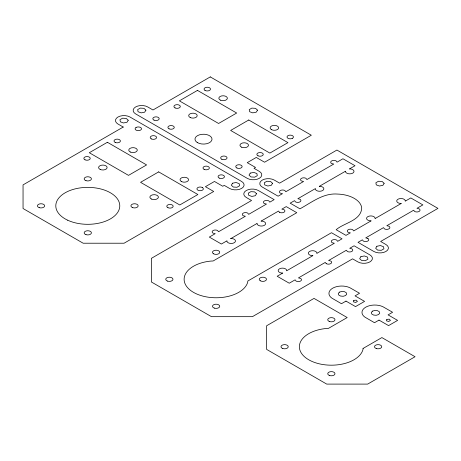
<?xml version="1.0" encoding="UTF-8"?>
<svg xmlns="http://www.w3.org/2000/svg" width="461" height="461" viewBox="0 0 461 461"><rect width="100%" height="100%" fill="white"/><g stroke="black" fill="none" stroke-linecap="round" stroke-linejoin="round"><path stroke-width="0.69" d="M230.88 238.562L257.134 223.401L257.134 223.965A4.264 2.461 0 0 0 261.571 226.04A4.264 2.461 0 0 0 265.611 223.706A4.264 2.461 0 0 0 262.015 221.147L261.041 221.147L278.548 211.04L279.447 212.262M230.523 238.562L231.854 238.562A4.264 2.461 0 0 1 235.45 241.12A4.264 2.461 0 0 1 231.41 243.454A4.264 2.461 0 0 1 226.973 241.374L226.973 240.815L221.389 244.036L209.323 237.075L215.212 233.675L213.091 233.157A3.192 1.844 0 0 1 213.091 230.546A3.192 1.844 0 0 1 217.609 230.546L218.514 231.768L245.373 216.261L243.252 215.742A3.192 1.844 0 0 1 243.252 213.132A3.192 1.844 0 0 1 247.77 213.138L248.675 214.353L266.481 204.073L264.366 203.555A3.192 1.844 0 0 1 264.36 200.944A3.192 1.844 0 0 1 268.884 200.944L269.789 202.166L274.168 199.636L258.333 190.497A8.529 4.927 0 0 0 246.266 190.497A8.529 4.927 0 0 0 246.266 197.458L251.545 200.506L151.369 258.344L151.369 281.971L211.478 316.672L252.409 316.672L352.584 258.84L357.863 261.888A8.529 4.927 0 0 0 369.924 261.888A8.529 4.927 0 0 0 369.924 254.921L354.088 245.782L349.715 248.306L351.829 248.825A3.192 1.844 0 0 1 351.829 251.435A3.192 1.844 0 0 1 347.312 251.435L346.407 250.219L328.601 260.5L330.716 261.018A3.192 1.844 0 0 1 330.721 263.629A3.192 1.844 0 0 1 326.198 263.623M367.826 238.423L365.711 237.905L383.517 227.625L384.416 228.846A3.192 1.844 0 0 0 388.94 228.846A3.192 1.844 0 0 0 388.94 226.236L386.825 225.717L413.678 210.21L414.577 211.432A3.192 1.844 0 0 0 419.101 211.432A3.192 1.844 0 0 0 419.101 208.821L416.98 208.303L422.87 204.903L410.809 197.942L405.219 201.163L405.219 200.604A4.264 2.461 0 0 0 400.782 198.524A4.264 2.461 0 0 0 396.742 200.858A4.264 2.461 0 0 0 400.338 203.422L401.312 203.422L375.058 218.577L375.058 218.013A4.264 2.461 0 0 0 370.621 215.938A4.264 2.461 0 0 0 366.581 218.272A4.264 2.461 0 0 0 370.177 220.831L371.157 220.831L353.645 230.938L352.746 229.716A3.192 1.844 0 0 0 348.222 229.722A3.192 1.844 0 0 0 348.222 232.327L350.343 232.851L345.963 235.375L336.161 229.716C343.952 222.819 361.009 220.773 361.718 208.049A25.603 14.781 0 0 0 337.498 194.064C323.253 192.923 311.711 202.402 299.967 208.821L290.165 203.163L294.544 200.633L295.443 201.855A3.192 1.844 0 0 0 299.973 201.855A3.192 1.844 0 0 0 299.967 199.244L297.852 198.726L315.359 188.618L315.359 189.183A4.264 2.461 0 0 0 319.796 191.257A4.264 2.461 0 0 0 323.835 188.929A4.264 2.461 0 0 0 320.239 186.365L319.26 186.365L345.52 171.204L345.52 171.769A4.264 2.461 0 0 0 349.957 173.843A4.264 2.461 0 0 0 353.99 171.515A4.264 2.461 0 0 0 350.4 168.951L349.421 168.951L355.01 165.724L342.944 158.763L337.06 162.163L336.161 160.935A3.192 1.844 0 0 0 331.632 160.941A3.192 1.844 0 0 0 331.638 163.551L333.752 164.07L306.899 179.571L306 178.349A3.192 1.844 0 0 0 301.471 178.349A3.192 1.844 0 0 0 301.477 180.96L303.592 181.478L285.785 191.759L284.886 190.537A3.192 1.844 0 0 0 280.363 190.543A3.192 1.844 0 0 0 280.363 193.153L282.484 193.672L278.104 196.196L262.269 187.057A8.529 4.927 0 0 1 262.269 180.09A8.529 4.927 0 0 1 274.33 180.09L279.608 183.138L336.916 150.055L437.95 208.389L380.648 241.472L385.926 244.52A8.529 4.927 0 0 1 385.926 251.481A8.529 4.927 0 0 1 373.859 251.481L358.024 242.342L362.404 239.812L363.303 241.034A3.192 1.844 0 0 0 367.832 241.034A3.192 1.844 0 0 0 367.826 238.423M326.192 263.629L325.293 262.407L298.44 277.908L300.555 278.427A3.192 1.844 0 0 1 300.56 281.037A3.192 1.844 0 0 1 296.037 281.037L295.132 279.821L289.249 283.215L277.182 276.254L282.772 273.027L281.792 273.027A4.264 2.461 0 0 1 278.202 270.463A4.264 2.461 0 0 1 282.236 268.135A4.264 2.461 0 0 1 286.673 270.209L286.673 270.774L312.933 255.613L311.953 255.613A4.264 2.461 0 0 1 308.363 253.054A4.264 2.461 0 0 1 312.397 250.721A4.264 2.461 0 0 1 316.834 252.795L316.834 253.36L334.34 243.252L332.225 242.734A3.192 1.844 0 0 1 332.225 240.123A3.192 1.844 0 0 1 336.743 240.123L337.648 241.345L342.027 238.815L331.471 232.719L247.811 281.02L247.707 282.19A31.988 18.469 0 0 1 214.434 297.743A31.988 18.469 0 0 1 184.164 280.265A31.988 18.469 0 0 1 211.103 261.059L213.126 260.995L296.786 212.694L286.229 206.603L281.85 209.133L283.97 209.651A3.192 1.844 0 0 1 283.97 212.256A3.192 1.844 0 0 1 279.452 212.256M363.061 348.447L362.957 349.611A31.988 18.469 0 0 1 329.69 365.164A31.988 18.469 0 0 1 299.414 347.686A31.988 18.469 0 0 1 326.359 328.48L328.382 328.422L347.196 317.554L314.022 298.4L266.625 325.766L266.625 349.398L326.728 384.099L367.659 384.099L415.056 356.733L381.881 337.579L363.061 348.447M353.794 300.388L353.403 301.817L355.633 302.474L357.408 301.448L356.267 300.157L353.794 300.388M386.831 319.387L386.439 320.816L388.669 321.473L390.444 320.447L389.303 319.162L386.831 319.387M128.216 120.24L126.994 122.257L123.502 122.966L120.367 121.831L119.952 119.704L122.568 118.195L126.251 118.431L128.216 120.24M145.912 110.144L144.691 112.161L141.199 112.87L138.064 111.735L137.649 109.609L140.265 108.099L143.941 108.335L145.912 110.144M257.503 110.144L256.281 112.161L252.789 112.87L249.655 111.735L249.24 109.609L251.856 108.099L255.538 108.335L257.503 110.144M232.557 183.207L231.33 185.224L233.301 187.033L236.977 187.27L239.599 185.76L239.184 183.634L236.049 182.498L232.557 183.207M250.248 173.106L249.026 175.122L250.997 176.932L254.674 177.174L257.29 175.664L256.881 173.538L253.746 172.402L250.248 173.106M256.541 193.701L255.319 195.718L251.821 196.426L248.692 195.285L248.277 193.165L250.893 191.655L254.57 191.891L256.541 193.701M272.537 183.299L271.316 185.316L267.824 186.019L264.689 184.884L264.274 182.763L266.89 181.248L270.567 181.49L272.537 183.299M384.128 183.299L382.907 185.316L379.415 186.019L376.28 184.884L375.865 182.763L378.481 181.248L382.163 181.49L384.128 183.299M360.877 256.662L359.655 258.679L361.626 260.488L365.302 260.73L367.918 259.22L367.503 257.094L364.369 255.959L360.877 256.662M376.873 246.26L375.652 248.277L377.622 250.087L381.299 250.323L383.921 248.813L383.506 246.693L380.371 245.552L376.873 246.26M339.469 292.113L338.27 293.473L338.685 294.971L340.546 296.048L343.151 296.29L345.496 295.599L346.695 294.239L346.28 292.735L344.419 291.663L341.814 291.421L339.469 292.113M372.505 311.117L371.307 312.472L371.722 313.976L373.583 315.053L376.188 315.289L378.533 314.598L379.731 313.244L379.317 311.74L377.455 310.662L374.851 310.426L372.505 311.117M123.225 127.046L23.05 184.884L23.05 208.516L83.159 243.218L124.084 243.218L213.702 191.476L205.41 186.688L214.457 181.461L222.755 186.25L224.259 185.38L229.538 188.428A8.529 4.927 0 0 0 241.604 188.428A8.529 4.927 0 0 0 241.604 181.461L130.014 117.036A8.529 4.927 0 0 0 117.947 117.036A8.529 4.927 0 0 0 117.947 124.003L123.225 127.046M210.291 76.901L152.983 109.989L147.704 106.94A8.529 4.927 0 0 0 135.643 106.94A8.529 4.927 0 0 0 135.643 113.907L247.234 178.332A8.529 4.927 0 0 0 259.301 178.332A8.529 4.927 0 0 0 259.301 171.365L254.023 168.317L255.527 167.447L247.234 162.658L256.281 157.437L264.574 162.226L311.325 135.234L210.291 76.901M107.39 142.282L89.296 152.729L128.504 175.37L146.598 164.923L107.39 142.282M197.469 90.396L179.375 100.844L218.583 123.479L236.677 113.031L197.469 90.396M158.665 171.884L140.565 182.331L179.773 204.972L197.873 194.525L158.665 171.884M248.744 119.998L230.644 130.446L269.852 153.081L287.952 142.633L248.744 119.998M345.986 301.102L341.474 303.713L333.459 299.056A12.799 7.388 0 0 1 332.681 288.194A12.799 7.388 0 0 1 351.495 288.644L359.551 293.271L355.039 295.881L364.576 301.385L355.529 306.611L345.986 301.102M379.023 320.107L374.511 322.712L366.495 318.061A12.799 7.388 0 0 1 365.717 307.199A12.799 7.388 0 0 1 384.532 307.643L392.588 312.276L388.076 314.88L397.613 320.389L388.565 325.61L379.023 320.107M282.8 348.533A3.625 2.092 0 0 0 288.24 346.724A3.625 2.092 0 0 0 282.8 344.909A3.625 2.092 0 0 0 282.8 348.533M329.552 321.548A3.625 2.092 0 0 0 334.986 319.732A3.625 2.092 0 0 0 329.552 317.917A3.625 2.092 0 0 0 329.552 321.548M329.552 375.525A3.625 2.092 0 0 0 334.986 373.71A3.625 2.092 0 0 0 329.552 371.9A3.625 2.092 0 0 0 329.552 375.525M376.297 348.533A3.625 2.092 0 0 0 381.737 346.724A3.625 2.092 0 0 0 376.297 344.909A3.625 2.092 0 0 0 376.297 348.533M167.55 281.112A3.625 2.092 0 0 0 172.984 279.297A3.625 2.092 0 0 0 167.55 277.487A3.625 2.092 0 0 0 167.55 281.112M213.547 253.792A3.625 2.092 0 0 0 219.609 252.853A3.625 2.092 0 0 0 215.172 250.288A3.625 2.092 0 0 0 213.547 253.792M214.296 308.104A3.625 2.092 0 0 0 219.736 306.288A3.625 2.092 0 0 0 214.296 304.479A3.625 2.092 0 0 0 214.296 308.104M260.292 280.778A3.625 2.092 0 0 0 266.36 279.839A3.625 2.092 0 0 0 261.917 277.28A3.625 2.092 0 0 0 260.292 280.778M236.937 168.011A3.192 1.844 0 0 0 242.1 166.865A3.192 1.844 0 0 0 237.801 164.854A3.192 1.844 0 0 0 236.937 168.011M271.696 129.748A4.264 2.461 0 0 0 278.594 128.221A4.264 2.461 0 0 0 272.849 125.536A4.264 2.461 0 0 0 271.696 129.748M205.012 90.396A3.192 1.844 0 0 0 209.536 90.396A3.192 1.844 0 0 0 209.536 87.786A3.192 1.844 0 0 0 205.012 87.792A3.192 1.844 0 0 0 205.012 90.396M153.997 120.125A3.192 1.844 0 0 0 159.16 118.984A3.192 1.844 0 0 0 154.861 116.973A3.192 1.844 0 0 0 153.997 120.125M258.045 155.824A3.192 1.844 0 0 0 263.214 154.677A3.192 1.844 0 0 0 258.915 152.666A3.192 1.844 0 0 0 258.045 155.824M241.535 147.163A4.264 2.461 0 0 0 248.433 145.63A4.264 2.461 0 0 0 242.688 142.95A4.264 2.461 0 0 0 241.535 147.163M292.476 138.277A3.192 1.844 0 0 0 292.476 135.672A3.192 1.844 0 0 0 287.952 135.672A3.192 1.844 0 0 0 287.958 138.277A3.192 1.844 0 0 0 292.476 138.277M190.26 117.561A4.264 2.461 0 0 0 197.158 116.028A4.264 2.461 0 0 0 191.419 113.348A4.264 2.461 0 0 0 190.26 117.561M221.856 159.304A3.192 1.844 0 0 0 227.019 158.158A3.192 1.844 0 0 0 222.721 156.152A3.192 1.844 0 0 0 221.856 159.304M175.105 107.937A3.192 1.844 0 0 0 180.274 106.791A3.192 1.844 0 0 0 175.975 104.78A3.192 1.844 0 0 0 175.105 107.937M197.233 142.495A8.529 4.927 0 0 0 211.645 140.617A8.529 4.927 0 0 0 201.63 134.347A8.529 4.927 0 0 0 197.233 142.495M169.078 128.832A3.192 1.844 0 0 0 174.241 127.685A3.192 1.844 0 0 0 169.942 125.68A3.192 1.844 0 0 0 169.078 128.832M220.421 100.146A4.264 2.461 0 0 0 227.319 98.619A4.264 2.461 0 0 0 221.58 95.934A4.264 2.461 0 0 0 220.421 100.146M85.026 159.823A3.192 1.844 0 0 0 90.195 158.682A3.192 1.844 0 0 0 85.896 156.671A3.192 1.844 0 0 0 85.026 159.823M115.187 142.409A3.192 1.844 0 0 0 120.356 141.268A3.192 1.844 0 0 0 116.057 139.257A3.192 1.844 0 0 0 115.187 142.409M136.053 127.484A3.192 1.844 0 0 0 136.053 130.094A3.192 1.844 0 0 0 140.565 130.094A3.192 1.844 0 0 0 140.57 127.484A3.192 1.844 0 0 0 136.053 127.484M100.181 169.446A4.264 2.461 0 0 0 107.079 167.919A4.264 2.461 0 0 0 101.339 165.234A4.264 2.461 0 0 0 100.181 169.446M130.342 152.032A4.264 2.461 0 0 0 137.24 150.505A4.264 2.461 0 0 0 131.5 147.82A4.264 2.461 0 0 0 130.342 152.032M151.381 138.928A3.192 1.844 0 0 0 156.544 137.787A3.192 1.844 0 0 0 152.245 135.776A3.192 1.844 0 0 0 151.381 138.928M39.225 207.652A3.625 2.092 0 0 0 44.665 205.842A3.625 2.092 0 0 0 39.225 204.027A3.625 2.092 0 0 0 39.225 207.652M85.977 180.666A3.625 2.092 0 0 0 91.411 178.851A3.625 2.092 0 0 0 85.977 177.041A3.625 2.092 0 0 0 85.977 180.666M67.658 220.197A31.988 18.469 0 0 0 119.382 208.729A31.988 18.469 0 0 0 76.324 188.601A31.988 18.469 0 0 0 67.658 220.197M85.977 234.643A3.625 2.092 0 0 0 91.411 232.828A3.625 2.092 0 0 0 85.977 231.019A3.625 2.092 0 0 0 85.977 234.643M132.722 207.652A3.625 2.092 0 0 0 138.162 205.842A3.625 2.092 0 0 0 132.722 204.027A3.625 2.092 0 0 0 132.722 207.652M151.456 199.048A4.264 2.461 0 0 0 158.354 197.521A4.264 2.461 0 0 0 152.608 194.836A4.264 2.461 0 0 0 151.456 199.048M181.617 181.634A4.264 2.461 0 0 0 188.514 180.107A4.264 2.461 0 0 0 182.769 177.422A4.264 2.461 0 0 0 181.617 181.634M204.16 169.4A3.192 1.844 0 0 0 209.323 168.259A3.192 1.844 0 0 0 205.03 166.248A3.192 1.844 0 0 0 204.16 169.4M167.965 207.709A3.192 1.844 0 0 0 173.134 206.563A3.192 1.844 0 0 0 168.835 204.551A3.192 1.844 0 0 0 167.965 207.709M202.396 187.558A3.192 1.844 0 0 0 197.878 187.564A3.192 1.844 0 0 0 197.873 190.168A3.192 1.844 0 0 0 202.396 190.168A3.192 1.844 0 0 0 202.396 187.558M219.24 178.107A3.192 1.844 0 0 0 224.403 176.966A3.192 1.844 0 0 0 220.104 174.955A3.192 1.844 0 0 0 219.24 178.107"/></g></svg>
